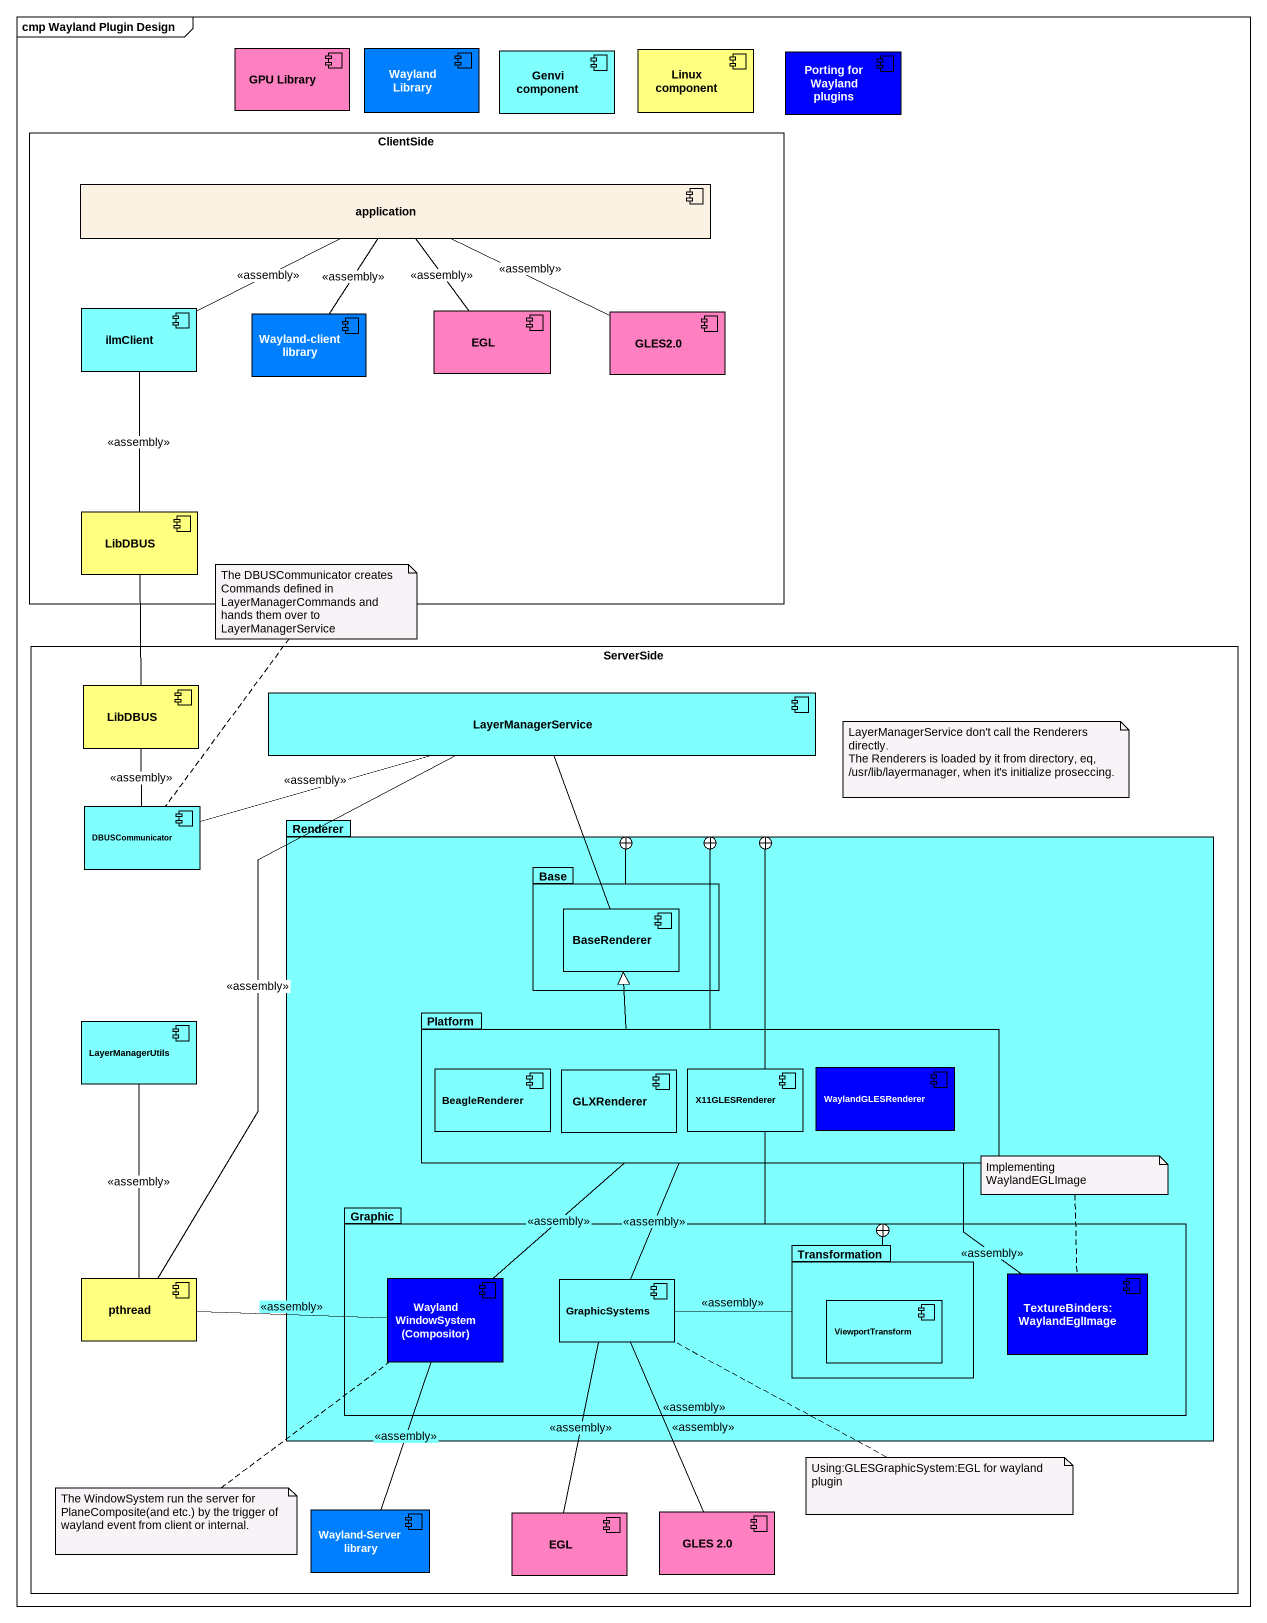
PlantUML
@startuml
mainframe cmp Wayland Plugin Design
component "GPU Library" as GPU_Library #FF80C0
component "Wayland Library" as Wayland_Library #0080FF
component "Genvi component" as Genvi_component #80FFFF
component "Linux component" as Linux_component #FFFF80
component "Porting for Wayland plugins" as Porting_for_Wayland_plugins #0000FF
rectangle ClientSide {
  component application
  component ilmClient #80FFFF
  component "Wayland-client library" as Wayland_client_library #0080FF
  component EGL #FF80C0
  component "GLES2.0" as GLES2_0 #FF80C0
  component LibDBUS #FFFF80
}
rectangle ServerSide {
  component "LibDBUS" as LibDBUS_2 #FFFF80
  component LayerManagerService #80FFFF
  component DBUSCommunicator #80FFFF
  package Renderer #80FFFF {
    package Base #80FFFF {
      component BaseRenderer #80FFFF
    }
    package Platform #80FFFF {
      component BeagleRenderer #80FFFF
      component GLXRenderer #80FFFF
      component X11GLESRenderer #80FFFF
      component WaylandGLESRenderer #0000FF
    }
    package Graphic #80FFFF {
      component "Wayland WindowSystem (Compositor)" as Wayland_WindowSystem #0000FF
      component GraphicSystems #80FFFF
      package Transformation #80FFFF {
        component ViewportTransform #80FFFF
      }
      component "TextureBinders: WaylandEglImage" as TextureBinders #0000FF
    }
  }
  component LayerManagerUtils #80FFFF
  component pthread #FFFF80
  component "Wayland-Server library" as Wayland_Server_library #0080FF
  component "EGL" as EGL_2 #FF80C0
  component "GLES 2.0" as GLES_2_0 #FF80C0
}
application -left- ilmClient : <<assembly>>
application -- Wayland_client_library : <<assembly>>
application -- EGL : <<assembly>>
application -right- GLES2_0 : <<assembly>>
ilmClient -- LibDBUS : <<assembly>>
LibDBUS -- LibDBUS_2
LayerManagerService -left- DBUSCommunicator : <<assembly>>
LayerManagerService -- BaseRenderer
LayerManagerService -- pthread : <<assembly>>
DBUSCommunicator -up- LibDBUS_2 : <<assembly>>
Base --+ Renderer
LayerManagerUtils -- pthread : <<assembly>>
Platform --+ Renderer
Platform -up-|> BaseRenderer
Platform -- Wayland_WindowSystem : <<assembly>>
Platform -- GraphicSystems : <<assembly>>
Platform -- TextureBinders : <<assembly>>
Graphic -up-+ Renderer
Wayland_WindowSystem -left- pthread : <<assembly>>
Wayland_WindowSystem -- Wayland_Server_library : <<assembly>>
GraphicSystems -right- Transformation : <<assembly>>
GraphicSystems -- EGL_2 : <<assembly>>
GraphicSystems -- GLES_2_0 : <<assembly>>
GraphicSystems -- GLES_2_0 : <<assembly>>
Transformation -left-+ Graphic
note top of DBUSCommunicator : The DBUSCommunicator creates Commands defined in LayerManagerCommands and hands them over to LayerManagerService
note as N2
  LayerManagerService don't call the Renderers directly.
  The Renderers is loaded by it from directory, eq, /usr/lib/layermanager, when it's initialize proseccing.
end note
note top of TextureBinders : Implementing WaylandEGLImage
note right of GraphicSystems : Using:GLESGraphicSystem:EGL for wayland plugin
note bottom of Wayland_WindowSystem : The WindowSystem run the server for PlaneComposite(and etc.) by the trigger of wayland event from client or internal.
@enduml
